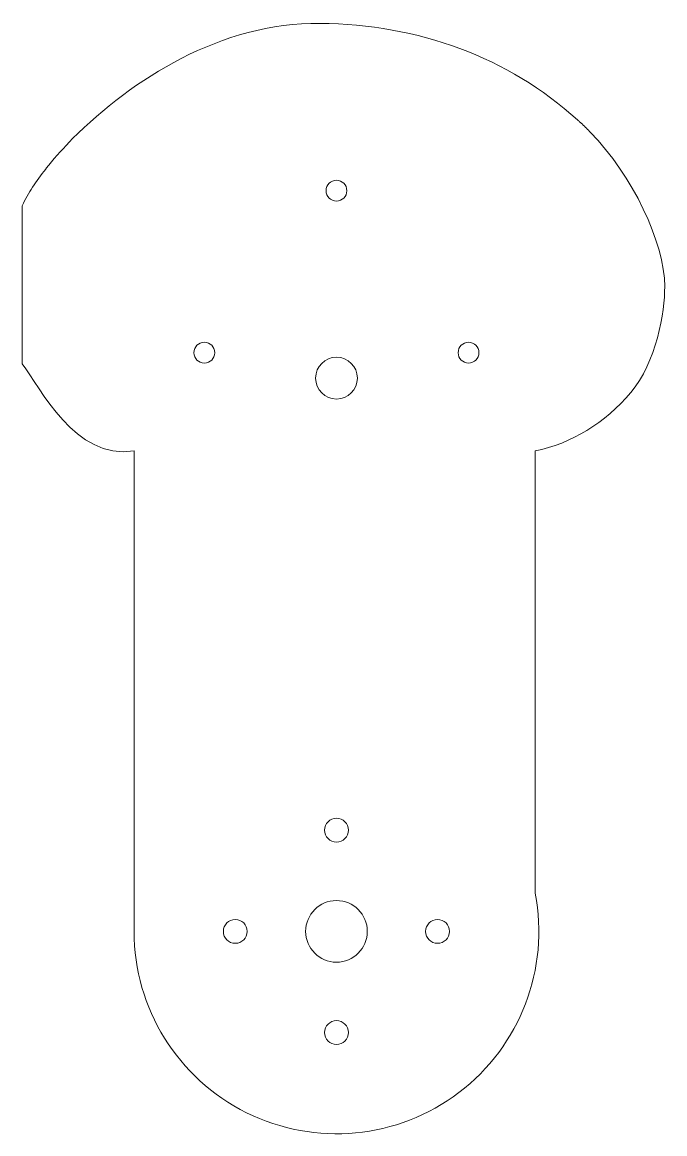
# Model space of a CAD drawing. Header units: millimetres. Extents: x -41 to 43, y -116 to 28.
import ezdxf

# ---------------------------------------------------------------- set-up
doc = ezdxf.new("R2010")
doc.units = ezdxf.units.MM

msp = doc.modelspace()

# ---------------------------------------------------------------- linework, layer by layer
at = {"color": 7, "linetype": 'Continuous', "lineweight": 15}
for p, q in [((-40.61, 4.14), (-40.61, -16.35)), ((-26.09, -27.65), (-26.09, -90)), ((25.95, -27.65), (25.95, -85.06))]:
    msp.add_line(p, q, dxfattribs=at)
for centre, radius in [((0.17, 6.1), 1.35), ((-16.98, -14.92), 1.35), ((17.31, -14.92), 1.35), ((0.17, -18.22), 2.71), ((0.17, -76.87), 1.55), ((0.17, -90), 4), ((-12.96, -90), 1.55), ((13.29, -90), 1.55), ((0.17, -103.13), 1.55)]:
    msp.add_circle(centre, radius, dxfattribs=at)
for centre, radius, start, end in [((-0.94, -19.88), 46.59, 141.0473, 141.819), ((0.17, -90), 26.26, 180, 10.841)]:
    msp.add_arc(centre, radius, start, end, dxfattribs=at)
for points in [[(31.44, 15.28), (22.44, 23.45), (10.84, 27.66), (-14.78, 27.95), (-26.32, 20.57), (-34.07, 12.85)], [(25.95, -27.65), (30.63, -26.76), (35.02, -24), (41.68, -16.19), (42.77, -9.62), (42.77, -6.35)]]:
    msp.add_open_spline(points, degree=3, knots=[0, 0, 0, 0, 0.5, 0.5, 1, 1, 1, 1], dxfattribs=at)
for points, degree in [([(33.11, 13.67), (32.33, 14.54), (31.44, 15.28)], 2), ([(42.77, -6.35), (42.77, -0.7), (38.55, 8.16), (33.11, 13.67)], 3), ([(-34.07, 12.85), (-35.16, 11.69), (-36.25, 10.54), (-37.17, 9.4)], 3), ([(-37.56, 8.91), (-38.85, 7.28), (-39.8, 5.86), (-40.61, 4.14)], 3), ([(-40.61, -16.35), (-38.21, -19.44), (-33.84, -28.91), (-26.09, -27.65)], 3)]:
    msp.add_open_spline(points, degree=degree, dxfattribs=at)

doc.saveas('drawing.dxf')
